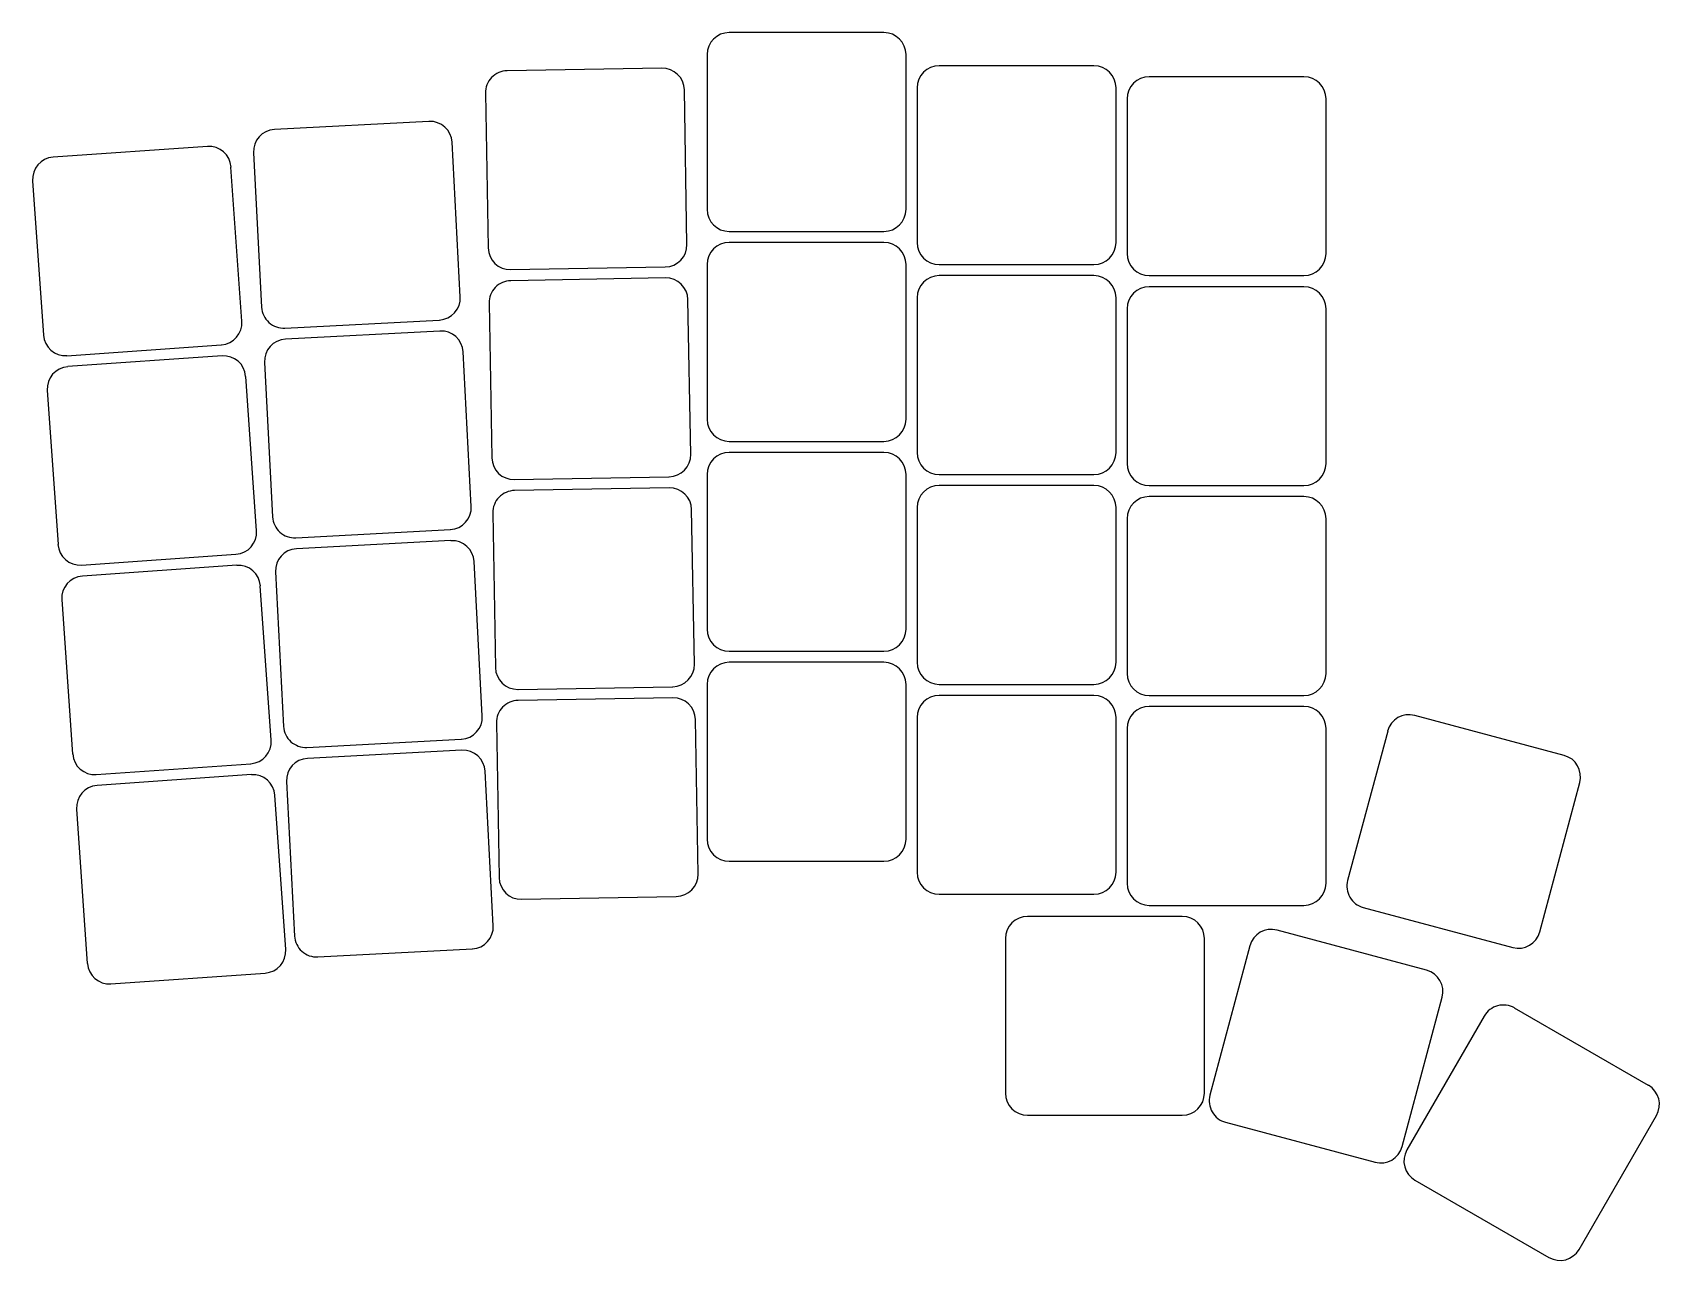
# Model space of a CAD drawing. Header units: millimetres. Extents: x -13 to 134, y -35 to 77.
import ezdxf

# ---------------------------------------------------------------- set-up
doc = ezdxf.new("R2010")
doc.units = ezdxf.units.MM

msp = doc.modelspace()

# ---------------------------------------------------------------- linework, layer by layer
for p, q in [((63.59, 76.64), (49.59, 76.64)), ((47.59, 74.64), (47.59, 60.64)), ((65.59, 60.64), (65.59, 74.64)), ((82.59, 73.64), (68.59, 73.64)), ((43.5, 73.42), (29.5, 73.18)), ((101.59, 72.64), (87.59, 72.64)), ((27.53, 71.15), (27.78, 57.15)), ((45.77, 57.46), (45.53, 71.46)), ((66.59, 71.64), (66.59, 57.64)), ((84.59, 57.64), (84.59, 71.64)), ((85.59, 70.64), (85.59, 56.64)), ((103.59, 56.64), (103.59, 70.64)), ((22.42, 68.6), (8.44, 67.87)), ((2.38, 66.33), (-11.59, 65.35)), ((25.25, 52.73), (24.52, 66.71)), ((6.55, 65.76), (7.28, 51.78)), ((5.49, 50.51), (4.51, 64.47)), ((-13.44, 63.22), (-12.47, 49.25)), ((49.59, 58.64), (63.59, 58.64)), ((63.59, 57.64), (49.59, 57.64)), ((29.81, 55.18), (43.81, 55.43)), ((47.59, 55.64), (47.59, 41.64)), ((65.59, 41.64), (65.59, 55.64)), ((68.59, 55.64), (82.59, 55.64)), ((82.59, 54.64), (68.59, 54.64)), ((87.59, 54.64), (101.59, 54.64)), ((43.83, 54.43), (29.83, 54.18)), ((101.59, 53.64), (87.59, 53.64)), ((27.86, 52.15), (28.11, 38.15)), ((46.11, 38.46), (45.86, 52.46)), ((66.59, 52.64), (66.59, 38.64)), ((84.59, 38.64), (84.59, 52.64)), ((85.59, 51.64), (85.59, 37.64)), ((103.59, 37.64), (103.59, 51.64)), ((9.38, 49.89), (23.36, 50.62)), ((23.41, 49.62), (9.43, 48.89)), ((-10.33, 47.39), (3.63, 48.37)), ((3.7, 47.37), (-10.26, 46.4)), ((26.25, 33.75), (25.52, 47.73)), ((7.54, 46.79), (8.27, 32.81)), ((-12.12, 44.26), (-11.14, 30.3)), ((6.82, 31.55), (5.84, 45.52)), ((49.59, 39.64), (63.59, 39.64)), ((63.59, 38.64), (49.59, 38.64)), ((30.14, 36.19), (44.14, 36.43)), ((44.16, 35.43), (30.16, 35.19)), ((47.59, 36.64), (47.59, 22.64)), ((65.59, 22.64), (65.59, 36.64)), ((68.59, 36.64), (82.59, 36.64)), ((82.59, 35.64), (68.59, 35.64)), ((87.59, 35.64), (101.59, 35.64)), ((101.59, 34.64), (87.59, 34.64)), ((28.2, 33.15), (28.44, 19.15)), ((46.44, 19.47), (46.19, 33.46)), ((66.59, 33.64), (66.59, 19.64)), ((84.59, 19.64), (84.59, 33.64)), ((85.59, 32.64), (85.59, 18.64)), ((103.59, 18.64), (103.59, 32.64)), ((10.38, 30.92), (24.36, 31.65)), ((24.41, 30.65), (10.43, 29.92)), ((-9.01, 28.44), (4.96, 29.42)), ((5.03, 28.42), (-8.94, 27.44)), ((27.24, 14.78), (26.51, 28.76)), ((8.14, 12.6), (7.16, 26.56)), ((8.54, 27.82), (9.27, 13.84)), ((-10.79, 25.31), (-9.82, 11.34)), ((49.59, 20.64), (63.59, 20.64)), ((63.59, 19.64), (49.59, 19.64)), ((30.48, 17.19), (44.47, 17.43)), ((44.49, 16.43), (30.49, 16.19)), ((47.59, 17.64), (47.59, 3.64)), ((65.59, 3.64), (65.59, 17.64)), ((68.59, 17.64), (82.59, 17.64)), ((82.59, 16.64), (68.59, 16.64)), ((87.59, 16.64), (101.59, 16.64)), ((101.59, 15.64), (87.59, 15.64)), ((125.14, 11.21), (111.62, 14.84)), ((28.53, 14.15), (28.77, 0.16)), ((46.77, 0.47), (46.53, 14.47)), ((66.59, 14.64), (66.59, 0.64)), ((84.59, 0.64), (84.59, 14.64)), ((85.59, 13.64), (85.59, -0.36)), ((103.59, -0.36), (103.59, 13.64)), ((109.17, 13.42), (105.54, -0.1)), ((11.37, 11.94), (25.35, 12.68)), ((-7.68, 9.49), (6.29, 10.46)), ((25.4, 11.68), (11.42, 10.94)), ((6.36, 9.47), (-7.61, 8.49)), ((9.53, 8.84), (10.26, -5.14)), ((28.24, -4.2), (27.51, 9.78)), ((9.47, -6.36), (8.49, 7.61)), ((122.93, -4.76), (126.55, 8.76)), ((-9.47, 6.36), (-8.49, -7.61)), ((49.59, 1.64), (63.59, 1.64)), ((68.59, -1.36), (82.59, -1.36)), ((30.81, -1.81), (44.8, -1.56)), ((87.59, -2.36), (101.59, -2.36)), ((106.96, -2.55), (120.48, -6.17)), ((90.59, -3.36), (76.59, -3.36)), ((74.59, -5.36), (74.59, -19.36)), ((92.59, -19.36), (92.59, -5.36)), ((112.68, -8.23), (99.16, -4.6)), ((12.36, -7.03), (26.35, -6.3)), ((96.71, -6.02), (93.09, -19.54)), ((-6.36, -9.47), (7.61, -8.49)), ((110.47, -24.2), (114.1, -10.67)), ((132.76, -18.65), (120.64, -11.65)), ((117.91, -12.38), (110.91, -24.5)), ((76.59, -21.36), (90.59, -21.36)), ((94.5, -21.99), (108.03, -25.61)), ((126.49, -33.5), (133.49, -21.38)), ((111.64, -27.23), (123.76, -34.23))]:
    msp.add_line(p, q)
for centre, start, end in [((49.59, 74.64), 90, 180), ((63.59, 74.64), 0, 90), ((68.59, 71.64), 90, 180), ((82.59, 71.64), 0, 90), ((29.53, 71.18), 91, 181), ((43.53, 71.42), 1, 91), ((87.59, 70.64), 90, 180), ((101.59, 70.64), 0, 90), ((8.54, 65.87), 93, 183), ((22.52, 66.6), 3, 93), ((2.52, 64.33), 4, 94), ((-11.45, 63.36), 94, 184), ((49.59, 60.64), 180, 270), ((63.59, 60.64), 270, 0), ((43.77, 57.43), 271, 1), ((49.59, 55.64), 90, 180), ((63.59, 55.64), 0, 90), ((68.59, 57.64), 180, 270), ((82.59, 57.64), 270, 0), ((29.78, 57.18), 181, 271), ((87.59, 56.64), 180, 270), ((101.59, 56.64), 270, 0), ((68.59, 52.64), 90, 180), ((82.59, 52.64), 0, 90), ((29.86, 52.18), 91, 181), ((43.86, 52.43), 1, 91), ((87.59, 51.64), 90, 180), ((101.59, 51.64), 0, 90), ((9.28, 51.89), 183, 273), ((23.26, 52.62), 273, 3), ((3.5, 50.37), 274, 4), ((-10.47, 49.39), 184, 274), ((9.54, 46.89), 93, 183), ((23.52, 47.63), 3, 93), ((3.84, 45.38), 4, 94), ((-10.12, 44.4), 94, 184), ((49.59, 41.64), 180, 270), ((63.59, 41.64), 270, 0), ((44.11, 38.43), 271, 1), ((49.59, 36.64), 90, 180), ((63.59, 36.64), 0, 90), ((68.59, 38.64), 180, 270), ((82.59, 38.64), 270, 0), ((30.11, 38.18), 181, 271), ((87.59, 37.64), 180, 270), ((101.59, 37.64), 270, 0), ((44.19, 33.43), 1, 91), ((68.59, 33.64), 90, 180), ((82.59, 33.64), 0, 90), ((30.2, 33.19), 91, 181), ((87.59, 32.64), 90, 180), ((101.59, 32.64), 0, 90), ((10.27, 32.91), 183, 273), ((24.25, 33.65), 273, 3), ((4.82, 31.41), 274, 4), ((-9.15, 30.44), 184, 274), ((10.53, 27.92), 93, 183), ((24.51, 28.65), 3, 93), ((5.17, 26.42), 4, 94), ((-8.8, 25.45), 94, 184), ((49.59, 22.64), 180, 270), ((63.59, 22.64), 270, 0), ((30.44, 19.19), 181, 271), ((44.44, 19.43), 271, 1), ((49.59, 17.64), 90, 180), ((63.59, 17.64), 0, 90), ((68.59, 19.64), 180, 270), ((82.59, 19.64), 270, 0), ((87.59, 18.64), 180, 270), ((101.59, 18.64), 270, 0), ((44.53, 14.43), 1, 91), ((68.59, 14.64), 90, 180), ((82.59, 14.64), 0, 90), ((25.25, 14.67), 273, 3), ((30.53, 14.19), 91, 181), ((87.59, 13.64), 90, 180), ((101.59, 13.64), 0, 90), ((111.1, 12.9), 75, 165), ((11.27, 13.94), 183, 273), ((6.15, 12.46), 274, 4), ((-7.82, 11.48), 184, 274), ((11.53, 8.95), 93, 183), ((25.51, 9.68), 3, 93), ((124.62, 9.28), 345, 75), ((6.49, 7.47), 4, 94), ((-7.47, 6.49), 94, 184), ((49.59, 3.64), 180, 270), ((63.59, 3.64), 270, 0), ((30.77, 0.19), 181, 271), ((44.77, 0.44), 271, 1), ((68.59, 0.64), 180, 270), ((82.59, 0.64), 270, 0), ((87.59, -0.36), 180, 270), ((101.59, -0.36), 270, 0), ((107.48, -0.62), 165, 255), ((26.24, -4.3), 273, 3), ((76.59, -5.36), 90, 180), ((90.59, -5.36), 0, 90), ((12.26, -5.03), 183, 273), ((98.64, -6.53), 75, 165), ((121, -4.24), 255, 345), ((7.47, -6.49), 274, 4), ((-6.49, -7.47), 184, 274), ((112.17, -10.16), 345, 75), ((119.64, -13.38), 60, 150), ((131.76, -20.38), 330, 60), ((76.59, -19.36), 180, 270), ((90.59, -19.36), 270, 0), ((95.02, -20.06), 165, 255), ((108.54, -23.68), 255, 345), ((112.64, -25.5), 150, 240), ((124.76, -32.5), 240, 330)]:
    msp.add_arc(centre, 2, start, end)

doc.saveas('drawing.dxf')
